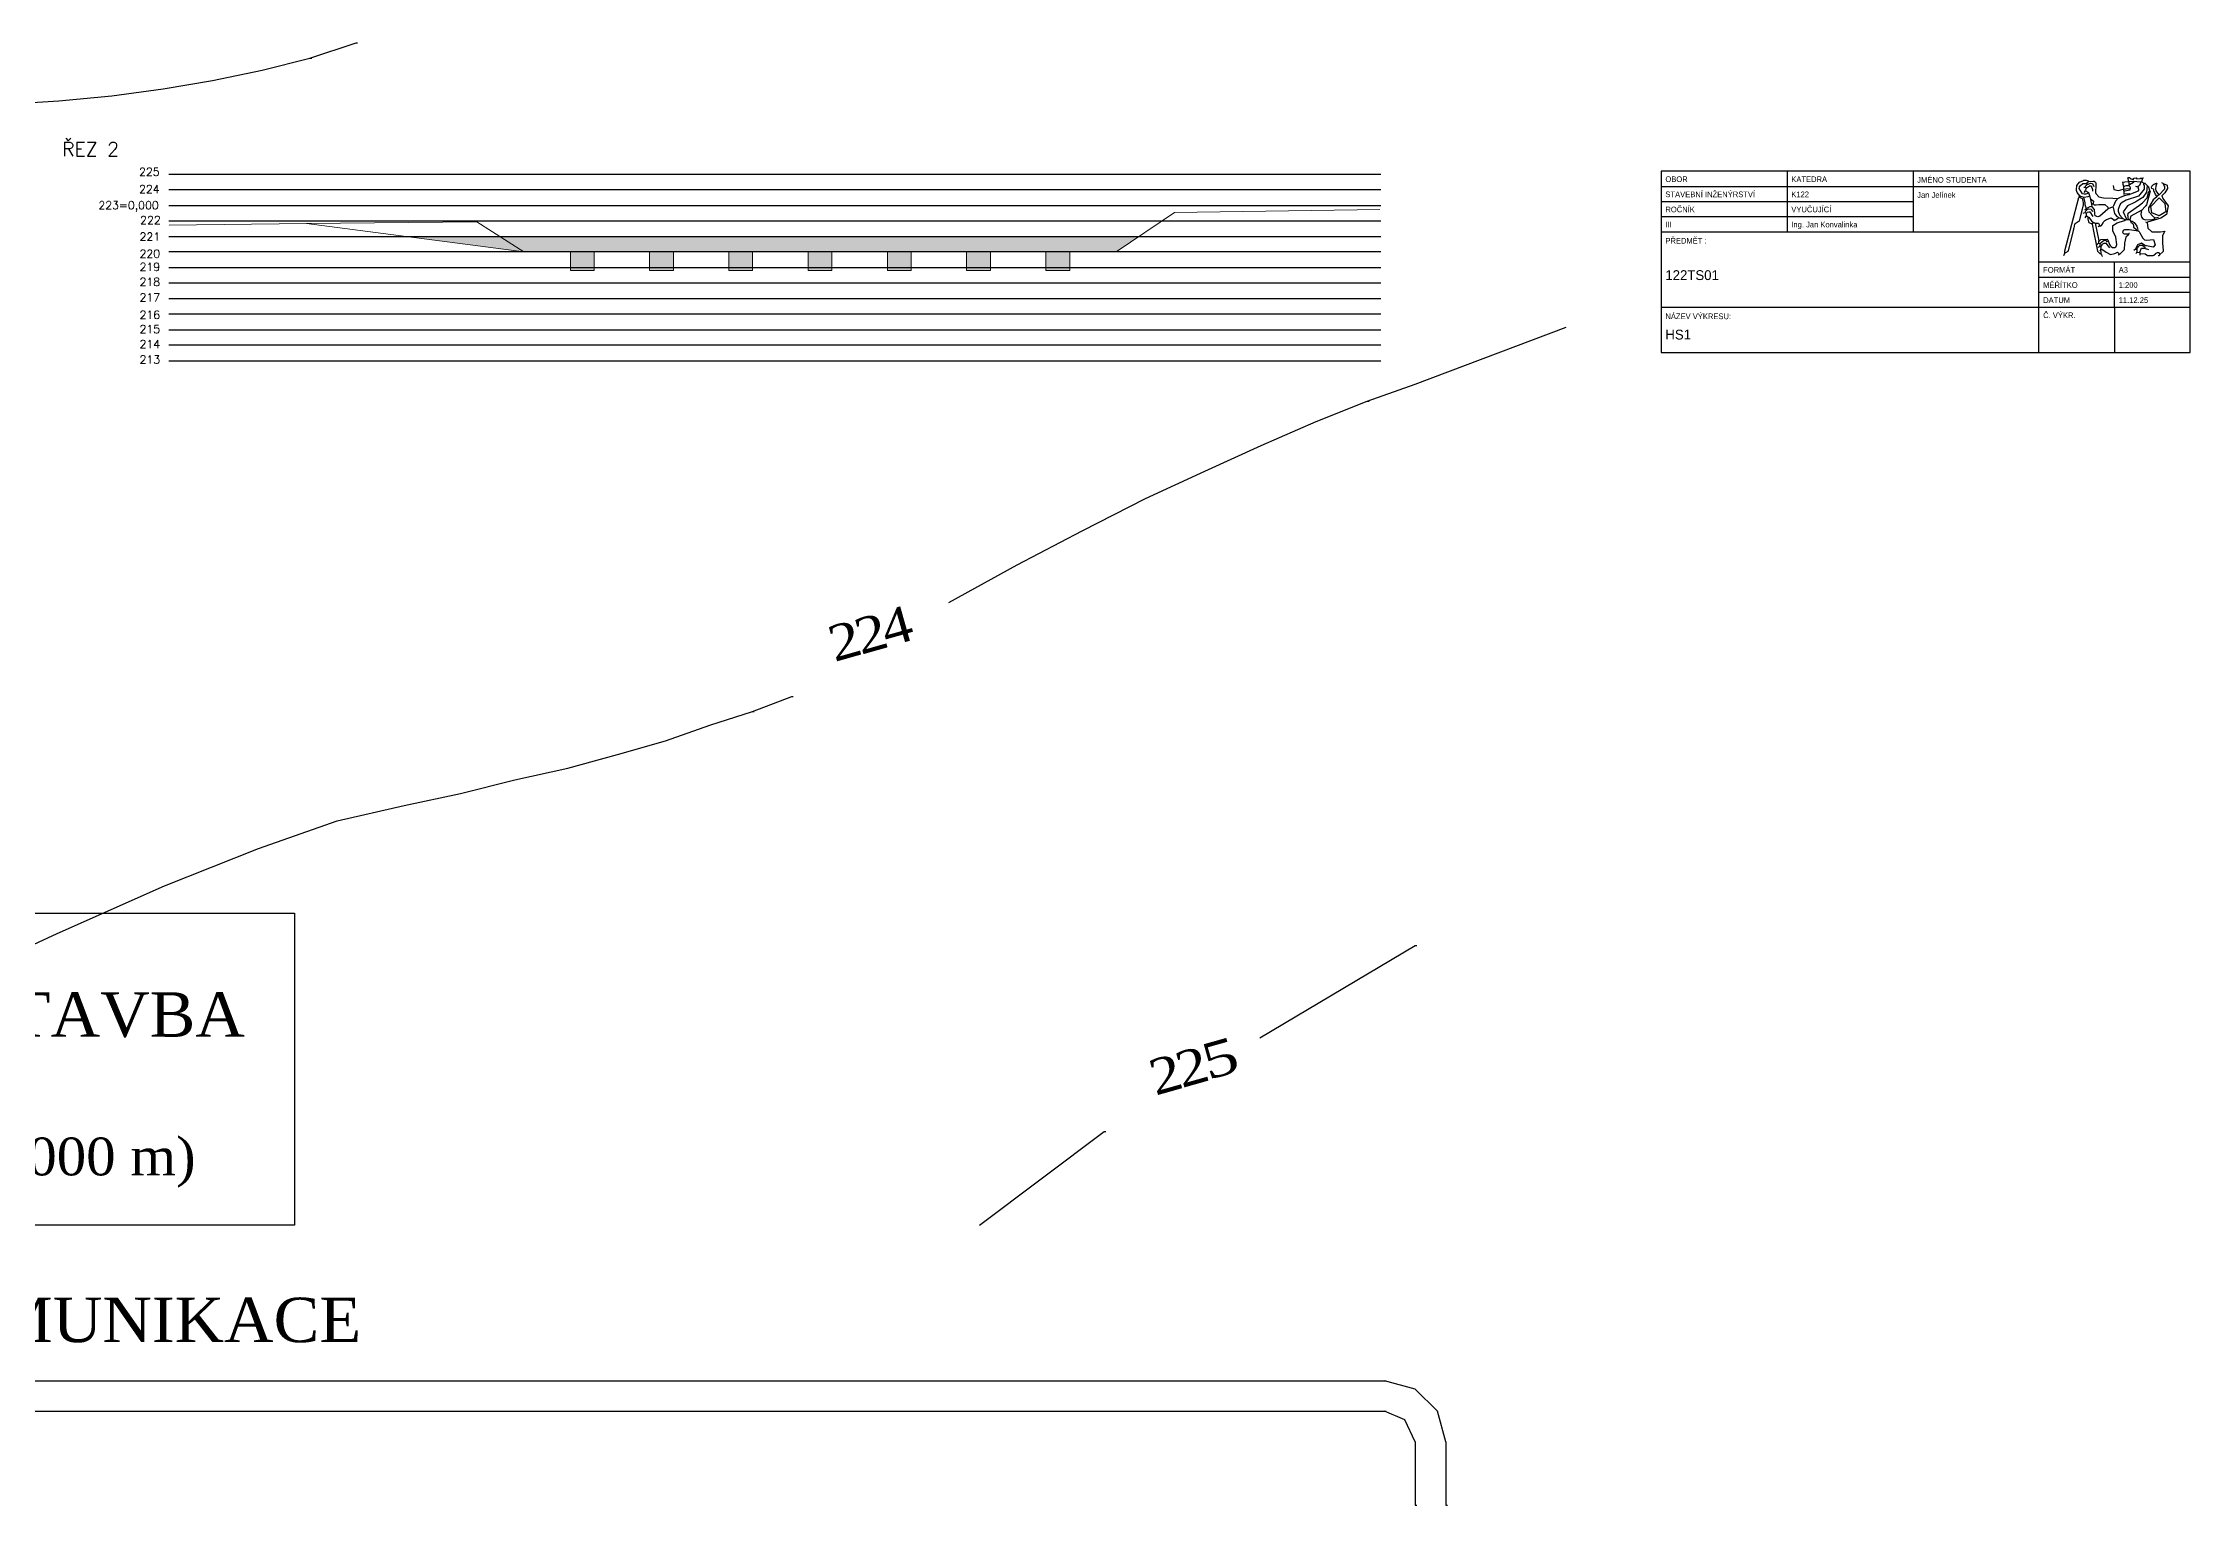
# Model space of a CAD drawing. Header units: millimetres. Extents: x -3518363 to 3223740, y -1530229 to 774657.
# Drawn here: x 267977 to 406140, y -288654 to -194575 of the extents above; entities that cross this region are included whole.
import ezdxf

# ---------------------------------------------------------------- set-up
doc = ezdxf.new("R2010")
doc.units = ezdxf.units.MM
doc.header["$LTSCALE"] = 15
doc.header["$MEASUREMENT"] = 0
doc.linetypes.add('ACAD_ISO10W100', pattern=[18, 12, -3, 0, -3])
doc.layers.get('0').update_dxf_attribs({"linetype": 'CONTINUOUS'})
for name, color, linetype, lineweight in [('HS', 90, 'ACAD_ISO10W100', 15), ('texty', 255, 'CONTINUOUS', 15), ('ŘEZ', 11, 'ACAD_ISO10W100', 15)]:
    doc.layers.add(name, color=color, linetype=linetype, lineweight=lineweight)
doc.layers.add('RAMECEK', color=7, linetype='CONTINUOUS')
doc.layers.add('ŘEZ bílá', color=251, linetype='ACAD_ISO10W100')
doc.styles.add('ROMAN', font='roman')
doc.styles.add('romans', font='romans.shx')
doc.styles.add('TIMESNEWROMAN', font='times.ttf')

msp = doc.modelspace()

# ---------------------------------------------------------------- hatches: boundary and pattern name
at = {"layer": 'HS', "linetype": 'ByBlock', "extrusion": (1.93959e-16, -3.39308e-16, -1)}
h = msp.add_hatch(dxfattribs=at)
h.set_pattern_fill('ANSI36', color=256, scale=2500)
h.set_pattern_definition([(315, (17781.2, 81156.6), (607.6699, -165.72815), [781.25, -156.25, 0, -156.25])])
h.paths.add_polyline_path([(-298931.185, -208025.584), (-297365.943, -207025.584), (-338516.279, -207025.584), (-337031.185, -208025.584)])
h.paths.add_polyline_path([(-291290.061, -207025.584), (-297365.943, -207025.584), (-298931.185, -208025.584)])
h.paths.add_polyline_path([(-301916.185, -209025.584), (-301916.185, -208025.584), (-303446.185, -208025.584), (-303446.185, -209025.584)])
h.paths.add_polyline_path([(-307016.185, -209025.584), (-307016.185, -208025.584), (-308546.185, -208025.584), (-308546.185, -209025.584)])
h.paths.add_polyline_path([(-312116.185, -209025.584), (-312116.185, -208025.584), (-313646.185, -208025.584), (-313646.185, -209025.584)])
h.paths.add_polyline_path([(-317216.185, -209025.584), (-317216.185, -208025.584), (-318746.185, -208025.584), (-318746.185, -209025.584)])
h.paths.add_polyline_path([(-322316.185, -209025.584), (-322316.185, -208025.584), (-323846.185, -208025.584), (-323846.185, -209025.584)])
h.paths.add_polyline_path([(-327416.185, -209025.584), (-327416.185, -208025.584), (-328946.185, -208025.584), (-328946.185, -209025.584)])
h.paths.add_polyline_path([(-332516.185, -209025.584), (-332516.185, -208025.584), (-334046.185, -208025.584), (-334046.185, -209025.584)])
h.paths.add_polyline_path([(-332516.185, -209225.584), (-332516.185, -209025.584), (-334046.185, -209025.584), (-334046.185, -209225.584)])
h.paths.add_polyline_path([(-327416.185, -209225.584), (-327416.185, -209025.584), (-328946.185, -209025.584), (-328946.185, -209225.584)])
h.paths.add_polyline_path([(-322316.185, -209225.584), (-322316.185, -209025.584), (-323846.185, -209025.584), (-323846.185, -209225.584)])
h.paths.add_polyline_path([(-317216.185, -209225.584), (-317216.185, -209025.584), (-318746.185, -209025.584), (-318746.185, -209225.584)])
h.paths.add_polyline_path([(-312116.185, -209225.584), (-312116.185, -209025.584), (-313646.185, -209025.584), (-313646.185, -209225.584)])
h.paths.add_polyline_path([(-307016.185, -209225.584), (-307016.185, -209025.584), (-308546.185, -209025.584), (-308546.185, -209225.584)])
h.paths.add_polyline_path([(-301916.185, -209225.584), (-301916.185, -209025.584), (-303446.185, -209025.584), (-303446.185, -209225.584)])

# ---------------------------------------------------------------- linework, layer by layer
for p, q in [((206107.585, -280655.872), (354402.304, -280655.872)), ((206107.585, -282610.501), (354402.304, -282610.501))]:
    msp.add_line(p, q)
at = {"elevation": 0}
for points in [[(285141.525, -195552.29), (288124.904, -194574.988), (288227.788, -194574.988)], [(265595.218, -198509.965), (268990.108, -198304.209), (272410.703, -197969.865), (275702.709, -197532.637), (278891.844, -196992.55), (282080.979, -196323.849), (285141.525, -195552.29), (285270.113, -195552.29)], [(353193.529, -217619.043), (356279.78, -216538.857), (365991.185, -212863.393)], [(326265.92, -230581.338), (330663.843, -228163.762), (334855.997, -225977.66), (338919.576, -223894.428), (342751.681, -222119.837), (346378.031, -220473.834), (349901.51, -218930.702), (353193.529, -217619.043), (353322.118, -217619.043)], [(232057.873, -270651.252), (242602.592, -264941.671), (252272.868, -259900.778), (261068.706, -255502.868), (268887.224, -251876.518), (275805.58, -248815.972), (281849.519, -246398.397), (286916.129, -244623.805), (291211.155, -243646.49), (294837.518, -242874.931), (298335.279, -242000.487), (301755.887, -241228.915), (304945.022, -240354.484), (308031.273, -239480.041), (310886.063, -238477.008), (313637.97, -237602.565), (313740.841, -237602.565)], [(313637.97, -237602.565), (316158.416, -236625.25), (316261.288, -236625.25)], [(226116.825, -270651.252), (226116.825, -250564.859), (284164.197, -250564.859), (284164.197, -270651.252), (254150.344, -270651.252), (254150.344, -250564.859), (254150.344, -270651.252), (226116.825, -270651.252), (226219.703, -270651.252)], [(346275.16, -258589.119), (356279.78, -252648.078), (356382.664, -252648.078)], [(328246.268, -270651.252), (336270.54, -264607.327), (336373.411, -264607.327)], [(358260.127, -284590.855), (357720.041, -282610.501), (356279.78, -281195.965), (354299.433, -280655.872), (354402.304, -280655.872)], [(356279.78, -284590.855), (355611.092, -283176.319), (354299.433, -282610.501), (354402.304, -282610.501)], [(356279.78, -284590.855), (356279.78, -288654.427), (356382.664, -288654.427)], [(358260.127, -284590.855), (358260.127, -288654.427), (358363.011, -288654.427)]]:
    msp.add_lwpolyline(points, dxfattribs=at)
at = {"layer": 'HS', "linetype": 'ByBlock', "extrusion": (1.93959e-16, -3.39308e-16, -1)}
msp.add_line((291290.061, -207025.584), (338516.279, -207025.584), dxfattribs=at)
at = {"layer": 'RAMECEK', "color": 0, "linetype": 'Continuous'}
for p, q in [((380211.741, -202830), (380211.741, -206719.141)), ((388314.407, -202871.076), (388314.407, -206760.216)), ((396416.922, -214497.573), (396416.922, -202830)), ((372109.226, -203802.248), (396416.922, -203802.248)), ((399309.464, -203865.638), (399378.392, -203845.967)), ((401859.229, -203826.275), (401849.382, -203983.664)), ((402203.789, -203501.657), (402203.789, -203718.06)), ((402636.948, -203796.768), (402755.087, -203826.275)), ((372109.226, -204774.495), (388314.407, -204774.495)), ((372109.226, -205746.743), (388314.407, -205746.743)), ((399260.253, -205518.256), (399368.545, -205478.914)), ((399358.699, -205291.994), (399437.451, -205272.323)), ((399821.387, -204937.871), (399900.15, -204937.871)), ((400874.771, -205232.981), (401170.098, -205124.79)), ((372109.226, -206719.141), (396416.922, -206719.141)), ((399890.303, -206147.843), (399831.233, -206206.856)), ((402233.318, -206826.584), (402193.942, -206846.278)), ((403267.009, -206088.806), (403375.291, -206118.336)), ((400362.849, -207938.203), (400343.156, -207948.039)), ((402627.101, -207839.825), (402528.666, -207938.203)), ((396416.922, -208663.787), (406140, -208663.787)), ((396416.922, -209636.185), (406140, -209636.185)), ((401278.461, -211580.831), (401278.461, -208663.787)), ((396416.922, -210608.432), (406140, -210608.432)), ((372109.226, -211580.831), (396416.922, -211580.831)), ((396416.922, -211580.831), (406140, -211580.831)), ((401278.461, -211580.831), (401278.461, -214497.573))]:
    msp.add_line(p, q, dxfattribs=at)
msp.add_lwpolyline([(406140, -202830), (372109.226, -202830), (372109.226, -214497.573), (406140, -214497.573)], close=True, dxfattribs=at)
for points in [[(398984.609, -204455.861), (398984.609, -204475.532), (399191.336, -204573.909), (399270.088, -204839.492), (399270.088, -204996.884), (399201.183, -205262.488), (399191.336, -205282.159), (399181.501, -205291.994), (399171.654, -205390.394), (399161.796, -205410.065), (399151.96, -205419.901), (399014.139, -206039.629), (398738.484, -206206.856), (398718.79, -206226.527), (398708.955, -206246.222), (398659.732, -206492.131), (398649.885, -206511.802), (398640.049, -206521.638), (398630.202, -206610.181), (398620.356, -206629.852), (398610.509, -206639.688), (398295.478, -207948.039), (398285.631, -207967.71), (398265.949, -207987.381), (398118.28, -208085.757), (398069.057, -208115.264), (397990.294, -208262.821)], [(399083.044, -204426.355), (399053.515, -204406.684), (398866.47, -204190.257), (398836.941, -204062.372), (398827.094, -204003.335), (398856.623, -203757.426), (399032.589, -203527.478), (399289.782, -203422.95), (399299.629, -203413.114), (399447.298, -203413.114), (399575.284, -203442.621), (399614.66, -203481.986), (399585.119, -203531.164), (399476.827, -203609.869), (399496.52, -203629.541), (399506.356, -203649.212), (399506.356, -203668.883), (399516.203, -203678.718), (399585.119, -203668.883), (399742.635, -203600.034), (399870.61, -203619.705), (399949.373, -203806.604)], [(399614.66, -204249.271), (399437.451, -204308.305), (399329.158, -204308.305), (399211.03, -204278.777), (399014.139, -203944.322), (399023.985, -203865.638), (399033.832, -203836.11), (399083.044, -203747.567), (399230.724, -203629.541), (399466.98, -203609.869)], [(399023.985, -204505.039), (399083.044, -204426.355), (399250.406, -204475.532), (399289.782, -204505.039), (399289.782, -204514.875), (399299.629, -204583.744), (399358.699, -204859.186), (399378.392, -204977.213), (399476.827, -205321.522), (399447.298, -205370.7), (399407.921, -205400.23), (399378.392, -205478.914), (399457.144, -205528.092), (399447.298, -205724.847), (399526.049, -205724.847), (399565.437, -205764.189), (399565.437, -205882.239), (399594.966, -206078.971), (399634.342, -206118.336), (399772.175, -206197.021), (399791.857, -206197.021), (399811.551, -206206.856), (399841.08, -206236.386), (399949.373, -206787.242), (400106.888, -207525.043), (400165.958, -207515.207), (400264.392, -207436.5), (400274.239, -207308.617), (400313.627, -207298.781), (400402.225, -207220.097), (400796.008, -207190.567), (400845.231, -207249.603), (400963.371, -207544.714), (401002.735, -207603.727), (401042.123, -207652.928), (401061.816, -207682.435), (401150.415, -207731.613), (401209.485, -207731.613), (401298.084, -207731.613), (401357.153, -207702.106), (401376.836, -207682.435), (401416.223, -207603.727), (401426.07, -207534.878), (401368.232, -207082.355), (401170.098, -206659.38), (401170.098, -206315.07), (401445.752, -206147.843), (401918.287, -206000.287), (401937.981, -205990.451), (401967.521, -205951.109)], [(399516.203, -203688.554), (399398.075, -203806.604), (399437.451, -203895.145), (399457.144, -203914.816), (399398.075, -204091.879), (399309.464, -204200.093)], [(399309.464, -204495.204), (399575.284, -204465.697), (399654.036, -204436.19)], [(399407.921, -204091.879), (399604.813, -204200.093), (399722.952, -204613.251), (399742.635, -204632.922), (399801.705, -204642.758), (399929.691, -204760.808), (399909.997, -204937.871), (399959.22, -204996.884), (400097.053, -204996.884), (400264.392, -204967.377), (400658.187, -204967.377), (400845.231, -205134.626), (400864.925, -205203.475), (400864.925, -205252.652), (400855.078, -205272.323), (400333.32, -205715.011), (400215.169, -205774.025), (400037.972, -205705.176), (400018.278, -205577.293), (399988.749, -205291.994), (399841.08, -205114.955), (399811.551, -205095.26)], [(399457.144, -203914.816), (399486.674, -203895.145), (399506.356, -203895.145), (399535.908, -203855.802), (399663.871, -203777.097), (399782.01, -203777.097), (399860.763, -204013.171), (399860.763, -204111.55)], [(399624.495, -203491.822), (399929.691, -203462.292), (399959.22, -203472.127), (400018.278, -203521.329), (400047.819, -203541), (400087.194, -203619.705), (400087.194, -203718.06), (400057.654, -204200.093), (400067.501, -204268.942), (400265.636, -204480.438), (400559.741, -204544.381), (401179.944, -204564.052), (401426.07, -204593.58), (401426.07, -204672.264), (401347.307, -204760.808), (401268.555, -204908.364), (401219.332, -205065.754), (401199.627, -205105.096), (401179.944, -205124.79), (401189.791, -205164.132), (401288.237, -205547.763), (401337.46, -205636.306), (401435.905, -205734.683), (401504.822, -205774.025), (401544.198, -205823.202), (401524.505, -205862.568), (401337.46, -205980.615), (401288.237, -205980.615), (401268.555, -205990.451), (401258.707, -206000.287), (401239.014, -206039.629)], [(401199.627, -203737.731), (401237.782, -204007.021), (401534.351, -204062.372), (401839.535, -203993.5), (401878.911, -204101.714)], [(402961.825, -203531.164), (402892.909, -203757.426), (402774.769, -203826.275), (402814.146, -203973.829), (402814.146, -204042.701), (402794.463, -204121.409), (402312.07, -204298.469), (402243.165, -204318.14), (402213.636, -204347.647), (402193.942, -204357.483), (401898.605, -204416.519), (401878.911, -204426.355), (401869.064, -204436.19), (401829.688, -204436.19), (401514.669, -204593.58), (401445.752, -204613.251)], [(403139.023, -203600.034), (403148.87, -203678.718), (403178.399, -203757.426), (403188.246, -203983.664), (402823.992, -204436.19), (402036.427, -204691.935), (401770.63, -204839.492), (401672.173, -204937.871), (401622.961, -204996.884), (401524.505, -205301.851), (401514.669, -205311.687), (401514.669, -205400.23), (401593.421, -205636.306), (401760.783, -205823.202), (401760.783, -205842.897), (401977.368, -205951.109), (402016.744, -205951.109), (402036.427, -205941.273), (402184.095, -205941.273), (402233.318, -205941.273), (402262.847, -205951.109), (402302.234, -206029.793), (402321.928, -206118.336), (402420.362, -206177.35), (402479.432, -206246.222), (402508.973, -206344.577), (402508.973, -206423.282), (402499.137, -206433.118), (402686.182, -206580.674), (402823.992, -206679.051), (402213.636, -206610.181), (401918.287, -206590.51), (401829.688, -206639.688), (401800.159, -206777.406), (401849.382, -206826.584), (401908.452, -206856.114), (402184.095, -206856.114), (402174.259, -206915.127), (402164.413, -206934.822), (401997.05, -207082.355), (401928.134, -207466.006), (401893.687, -207897.618), (401622.961, -208174.277), (401514.669, -208233.314)], [(401780.477, -203511.493), (401810.006, -203531.164), (401819.853, -203550.835), (401819.853, -203659.047), (401849.382, -203806.604), (402036.427, -203747.567), (402184.095, -203757.426), (402193.942, -203757.426), (402213.636, -203747.567)], [(401810.006, -203531.164), (401947.839, -203511.493), (402174.259, -203491.822)], [(403375.291, -203767.261), (403335.914, -204170.586), (403093.497, -204528.396), (402725.558, -204760.808), (402705.864, -204760.808), (402646.794, -204790.314), (402568.043, -204839.492), (402115.178, -205046.083), (401834.606, -205432.2), (402026.58, -205862.568), (402036.427, -205921.581)], [(402518.82, -203491.822), (402508.973, -203541), (402499.137, -203560.671), (402243.165, -203708.225), (402223.471, -203747.567), (402292.388, -203875.473), (402292.388, -203914.816), (402272.694, -204042.701), (401937.981, -204121.409), (401888.758, -204111.55), (401869.064, -204327.976)], [(401869.064, -203973.829), (402016.744, -203954.158), (402125.025, -203944.322), (402282.541, -203954.158)], [(401898.605, -204278.777), (402213.636, -204259.106), (402243.165, -204288.613)], [(402125.025, -203245.887), (402134.884, -203265.558), (402164.413, -203442.621), (402174.259, -203452.456), (402174.259, -203491.822), (402499.137, -203472.127), (402951.978, -203511.493), (403001.201, -203521.329)], [(402134.884, -203245.887), (402164.413, -203236.051), (402262.847, -203236.051), (402292.388, -203295.064), (402469.585, -203363.937), (402528.666, -203304.923), (402538.513, -203275.393), (402676.323, -203255.722), (402715.711, -203324.594), (402922.449, -203304.923), (402942.132, -203275.393), (403089.8, -203285.229), (403020.884, -203521.329), (403070.118, -203541), (403139.023, -203590.198), (403237.469, -203600.034), (403394.984, -203777.097), (403414.666, -203786.933), (403434.371, -203786.933), (403522.959, -204042.701), (403532.806, -204091.879), (403582.029, -204121.409), (403335.914, -204987.048), (403286.691, -205046.083), (403276.856, -205065.754), (403276.856, -205075.589), (403011.037, -205351.029), (402961.825, -205587.128), (403011.037, -205793.696), (403109.494, -205892.075), (403247.327, -205951.109), (403700.168, -205931.438), (403847.837, -205882.239), (403867.53, -205862.568), (403877.366, -205833.038), (404113.645, -205793.696)], [(402184.095, -205931.438), (402164.413, -205833.038), (402154.566, -205715.011), (402144.73, -205705.176), (402144.73, -205636.306), (402154.566, -205596.964), (402164.413, -205528.092), (402666.477, -205154.297), (402892.909, -205016.555), (403089.8, -204859.186), (403385.137, -204544.381), (403493.43, -204131.244), (403503.277, -204111.55), (403532.806, -204091.879)], [(403099.647, -203275.393), (403129.176, -203255.722), (403148.87, -203255.722)], [(404408.982, -203609.869), (404674.778, -203718.06), (404694.472, -203944.322), (404517.263, -204219.764), (404320.372, -204406.684), (404389.3, -204573.909), (404731.395, -205058.36), (404615.721, -205616.635), (404261.313, -205852.732), (403394.984, -206108.477), (403375.291, -206128.172), (403424.514, -206501.967), (403680.475, -206728.229), (404231.773, -206728.229), (404527.11, -206688.886), (404359.748, -206974.164), (404369.606, -207534.878), (404379.452, -207593.892), (404389.3, -207623.398), (404408.982, -207987.381), (404182.562, -208213.643), (404143.174, -208272.656), (404093.951, -208282.492)], [(404300.689, -203550.835), (404379.452, -203590.198), (404418.829, -203629.541), (404487.734, -203836.11), (404487.734, -203993.5), (404143.174, -204357.483), (404025.046, -204436.19), (404005.353, -204455.861), (403995.505, -204485.368), (403759.227, -204672.264), (403473.748, -205193.639), (403473.748, -205331.358), (403493.43, -205439.572), (403778.92, -205764.189), (403877.366, -205813.367)], [(404005.353, -204436.19), (403926.589, -204327.976), (403818.307, -204082.043), (403808.461, -204013.171), (403778.92, -203983.664), (403680.475, -203934.487), (403660.792, -203845.967), (403670.639, -203796.768), (403778.92, -203688.554), (403916.742, -203609.869), (403956.118, -203609.869), (403965.965, -203600.034), (403995.505, -203600.034), (403936.436, -203796.768), (403916.742, -203954.158), (403926.589, -203963.993), (403946.282, -204091.879), (404044.728, -204249.271), (404133.327, -204347.647)], [(398078.904, -208095.593), (398088.74, -207957.874), (398984.609, -204514.875), (399004.292, -204505.039)], [(399388.228, -205823.202), (399447.298, -205724.847)], [(399447.298, -205223.146), (399703.247, -205105.096), (399791.857, -205085.425)], [(399476.827, -205528.092), (399545.754, -205469.079), (399624.495, -205439.572), (399693.412, -205449.407), (399890.303, -205734.683)], [(399486.674, -205311.687), (399614.66, -205252.652), (399786.928, -205268.637), (399870.61, -205410.065)], [(399575.284, -205783.86), (399634.342, -205793.696), (399811.551, -206069.135), (400028.125, -206167.514), (400264.392, -207298.781)], [(399742.635, -204642.758), (399772.175, -204869.022), (399811.551, -204937.871), (399801.705, -204947.706), (399801.705, -204987.048), (399811.551, -205075.589)], [(400343.156, -206344.577), (400402.225, -206344.577), (400451.437, -206324.906), (400540.047, -206147.843), (400589.27, -206059.3), (400628.646, -206019.958), (400766.479, -205931.438), (401061.816, -205833.038), (401268.555, -205980.615)], [(401554.045, -205823.202), (401603.268, -205823.202), (401672.173, -205852.732), (401770.63, -205862.568)], [(403001.201, -205351.029), (402321.928, -205724.847), (402262.847, -205941.273)], [(404153.009, -204544.381), (404527.11, -204908.364), (404576.344, -205449.407), (404148.103, -205695.34), (403690.321, -205498.585), (403621.416, -205105.096), (404153.009, -204544.381)], [(400047.819, -206177.35), (400254.546, -206167.514), (400343.156, -206344.577), (400234.863, -206403.611)], [(402321.928, -206019.958), (402420.362, -206039.629), (402479.432, -206078.971), (402548.349, -206128.172), (402715.711, -206374.084), (402745.24, -206433.118), (402764.934, -206492.131), (402784.616, -206570.839)], [(402833.839, -206688.886), (402863.368, -206708.558), (402902.755, -206797.077), (403109.494, -207141.389), (403217.775, -207249.603), (403365.444, -207259.439), (403788.767, -207220.097), (403887.213, -207564.385), (403759.227, -207711.941), (403227.622, -207603.727), (403020.884, -207466.006), (402758.773, -207558.235), (402636.948, -207820.153), (402646.794, -207849.66), (402715.711, -207849.66), (402705.864, -208016.888), (402646.794, -208154.606)], [(400106.888, -207534.878), (400185.64, -207977.545), (400313.627, -208105.429), (400333.32, -208115.264), (400392.378, -208134.935)], [(400234.863, -207711.941), (400313.627, -207662.764)], [(400264.392, -207456.171), (400353.002, -207475.865), (400313.627, -207662.764), (400402.225, -207672.599), (400402.225, -207702.106), (400402.225, -207721.777), (400372.696, -207898.838), (400372.696, -207938.203), (400392.378, -208007.052), (400402.225, -208154.606), (400441.601, -208213.643), (400480.989, -208292.327), (400490.824, -208321.834)], [(400353.002, -207475.865), (400441.601, -207387.322), (400618.799, -207269.274), (400727.103, -207288.946), (400796.008, -207387.322)], [(400402.225, -207672.599), (400441.601, -207633.234), (400510.518, -207515.207), (400530.212, -207495.536), (400618.799, -207456.171), (400668.033, -207456.171), (400717.256, -207466.006), (400874.771, -207643.069), (400963.371, -207751.305)], [(400402.225, -207859.496), (400471.142, -207839.825), (400736.939, -208036.559), (401018.743, -208184.113), (401307.93, -208125.1), (401475.293, -208043.952), (401583.585, -208154.606), (401593.421, -208174.277)], [(402715.711, -208046.394), (402902.755, -208056.251), (402902.755, -208233.314)], [(402725.558, -207839.825), (402764.934, -207761.14), (402833.839, -207652.928), (402853.521, -207633.234), (402922.449, -207593.892), (402961.825, -207593.892), (403050.424, -207593.892), (403099.647, -207613.563), (403198.093, -207692.27), (403267.009, -207721.777)], [(402902.755, -208056.251), (402902.755, -208036.559), (403011.037, -207790.647), (403030.73, -207780.811), (403060.271, -207770.976), (403178.399, -207770.976), (403394.984, -207839.825), (403473.748, -207859.496)], [(402922.449, -208134.935), (402942.132, -208115.264), (403257.162, -208154.606), (403394.984, -208252.985), (403769.073, -208252.985), (403808.461, -208233.314), (403906.907, -208134.935), (403906.907, -208125.1), (404054.575, -208056.251), (404064.422, -208066.086), (404103.798, -208066.086), (404143.174, -208085.757), (404182.562, -208213.643)]]:
    msp.add_lwpolyline(points, dxfattribs=at)
at = {"layer": 'ŘEZ', "linetype": 'ByBlock', "extrusion": (1.93959e-16, -3.39308e-16, -1)}
for p, q in [((340791.728, -205493.393), (337031.185, -208025.584)), ((340791.728, -205493.393), (353998.994, -205283.393)), ((284931.185, -206193.393), (276098.994, -206293.393)), ((295891.185, -206083.393), (284931.185, -206193.393)), ((284931.185, -206193.393), (298931.185, -208025.584)), ((295891.185, -206083.393), (298931.185, -208025.584)), ((298931.185, -208025.584), (337031.185, -208025.584)), ((301916.185, -208025.584), (301916.185, -209225.584)), ((303446.185, -208025.584), (303446.185, -209225.584)), ((307016.185, -208025.584), (307016.185, -209225.584)), ((307016.185, -208025.584), (307016.185, -209225.584)), ((308546.185, -208025.584), (308546.185, -209225.584)), ((308546.185, -208025.584), (308546.185, -209225.584)), ((312116.185, -208025.584), (312116.185, -209225.584)), ((312116.185, -208025.584), (312116.185, -209225.584)), ((313646.185, -208025.584), (313646.185, -209225.584)), ((313646.185, -208025.584), (313646.185, -209225.584)), ((317216.185, -208025.584), (317216.185, -209225.584)), ((317216.185, -208025.584), (317216.185, -209225.584)), ((318746.185, -208025.584), (318746.185, -209225.584)), ((318746.185, -208025.584), (318746.185, -209225.584)), ((322316.185, -208025.584), (322316.185, -209225.584)), ((322316.185, -208025.584), (322316.185, -209225.584)), ((323846.185, -208025.584), (323846.185, -209225.584)), ((323846.185, -208025.584), (323846.185, -209225.584)), ((327416.185, -208025.584), (327416.185, -209225.584)), ((327416.185, -208025.584), (327416.185, -209225.584)), ((328946.185, -208025.584), (328946.185, -209225.584)), ((328946.185, -208025.584), (328946.185, -209225.584)), ((332516.185, -208025.584), (332516.185, -209225.584)), ((334046.185, -208025.584), (334046.185, -209225.584)), ((301916.185, -209225.584), (303446.185, -209225.584)), ((307016.185, -209225.584), (308546.185, -209225.584)), ((307016.185, -209225.584), (308546.185, -209225.584)), ((312116.185, -209225.584), (313646.185, -209225.584)), ((312116.185, -209225.584), (313646.185, -209225.584)), ((317216.185, -209225.584), (318746.185, -209225.584)), ((317216.185, -209225.584), (318746.185, -209225.584)), ((322316.185, -209225.584), (323846.185, -209225.584)), ((322316.185, -209225.584), (323846.185, -209225.584)), ((327416.185, -209225.584), (328946.185, -209225.584)), ((327416.185, -209225.584), (328946.185, -209225.584)), ((332516.185, -209225.584), (334046.185, -209225.584))]:
    msp.add_line(p, q, dxfattribs=at)
at = {"layer": 'ŘEZ bílá', "color": 250, "linetype": 'ByBlock', "true_color": 0x1a1a1a, "extrusion": (1.93959e-16, -3.39308e-16, -1)}
for p, q in [((276073.307, -203025.584), (354058.994, -203025.584)), ((354058.994, -204025.584), (276073.307, -204025.584)), ((276073.307, -205025.584), (354058.994, -205025.584)), ((276073.307, -206025.584), (354058.994, -206025.584)), ((276073.307, -207025.584), (354058.994, -207025.584)), ((354058.994, -208025.584), (276073.307, -208025.584)), ((276073.307, -209025.584), (354058.994, -209025.584)), ((354058.994, -210025.584), (276073.307, -210025.584)), ((276073.307, -211025.584), (354058.994, -211025.584)), ((354058.994, -212025.584), (276073.307, -212025.584)), ((276073.307, -213025.584), (354058.994, -213025.584)), ((354058.994, -214025.584), (276073.307, -214025.584)), ((276073.307, -215025.584), (354058.994, -215025.584))]:
    msp.add_line(p, q, dxfattribs=at)

# ---------------------------------------------------------------- texts
at = {"char_height": 2289.8356, "attachment_point": 7, "rotation": 15.80019522, "style": 'TIMESNEWROMAN'}
for s, insert, width in [('\\W1.16;2', (318909.381, -234412.488), 3047.34523), ('\\W1.16;2', (320606.78, -233949.725), 3047.34523), ('\\W1.13;4', (322278.553, -233460.943), 3009.2889), ('\\W1.16;2', (339561.434, -262317.359), 3047.34523), ('\\W1.16;2', (341258.781, -261828.669), 3047.34523), ('\\W1.31;5', (342956.154, -261339.966), 3222.34108)]:
    msp.add_mtext(s, dxfattribs=dict(at, insert=insert, width=width))
at = {"attachment_point": 7, "style": 'TIMESNEWROMAN'}
for s, insert, char_height, width in [('\\W1.02;STÁVAJÍCÍ\\~ZÁSTAVBA', (234038.227, -258588.988), 2863.1607, 47179.17747), ('\\W1.03;(základová\\~spára\\~v\\~±\\~220.000\\~m)', (227994.301, -268233.546), 2433.70941, 49434.83592), ('\\W1.02;STÁVAJÍCÍ\\~KOMUNIKACE', (234912.664, -278238.133), 2863.1607, 53670.5873)]:
    msp.add_mtext(s, dxfattribs=dict(at, insert=insert, char_height=char_height, width=width))
at = {"layer": 'RAMECEK', "color": 0, "linetype": 'Continuous', "style": 'ROMAN'}
for s, height, p in [('STAVEBNÍ INŽENÝRSTVÍ', 364.61509, (372378.742, -204499.553)), ('OBOR', 364.6151, (372378.742, -203527.305)), ('KATEDRA', 364.6151, (380480.956, -203527.305)), ('K122', 364.6151, (380481.333, -204499.553)), ('JMÉNO STUDENTA', 364.61509, (388583.621, -203568.381)), ('Jan Jelínek', 364.61509, (388583.621, -204540.628)), ('ROČNÍK', 364.6151, (372378.742, -205471.8)), ('VYUČUJÍCÍ', 364.6151, (380480.956, -205471.8)), ('PŘEDMĚT :', 364.6151, (372378.742, -207486.086)), ('III', 364.6151, (372378.742, -206444.198)), ('Ing. Jan Konvalinka', 364.61509, (380481.257, -206444.198)), ('122TS01', 633.8253, (372378.742, -209832.217)), ('FORMÁT', 364.6151, (396686.438, -209361.242)), ('MĚŘÍTKO', 364.6151, (396686.438, -210333.791)), ('A3', 364.6151, (401547.977, -209361.242)), ('1:200', 364.6151, (401547.977, -210333.791)), ('DATUM', 364.6151, (396686.438, -211306.039)), ('11.12.25', 364.6151, (401547.977, -211306.039)), ('NÁZEV VÝKRESU:', 364.61509, (372378.742, -212347.776)), ('Č. VÝKR.', 364.6151, (396686.438, -212278.437)), ('HS1', 633.8253, (372378.742, -213656.755))]:
    msp.add_text(s, height=height, dxfattribs=at).set_placement(p)
at = {"layer": 'texty', "ltscale": 20, "extrusion": (1.93959e-16, -3.39308e-16, -1), "style": 'romans', "text_generation_flag": 2}
for s, height, p in [('ŘEZ 2', 890.0917, (-269208.994, -201853.393)), ('225', 514.897, (-274163.307, -203125.584)), ('224', 514.897, (-274163.307, -204245.584)), ('223=0,000', 514.897, (-271543.307, -205275.584)), ('222', 514.897, (-274233.307, -206235.584)), ('221', 514.897, (-274193.307, -207295.584)), ('220', 514.897, (-274193.307, -208395.584)), ('219', 514.897, (-274193.307, -209245.584)), ('218', 514.897, (-274193.307, -210205.584)), ('217', 514.897, (-274193.307, -211205.584)), ('216', 514.897, (-274193.307, -212325.584)), ('215', 514.897, (-274193.307, -213245.584)), ('214', 514.897, (-274193.307, -214205.584)), ('213', 514.897, (-274193.307, -215205.584))]:
    msp.add_text(s, height=height, dxfattribs=at).set_placement(p)

doc.saveas('drawing.dxf')
